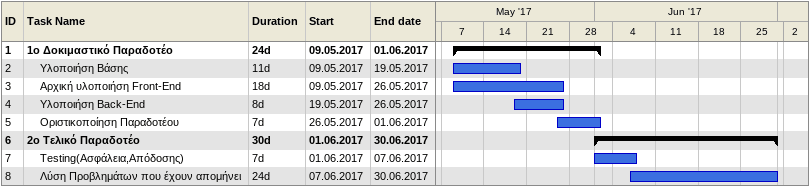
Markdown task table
| ID | Level | Task | Duration | Start | Finish |
|---|---|---|---|---|---|
| 1 | 1 | **1o Δοκιμαστικό Παραδοτέο** | 24d | 2017-05-09 | 2017-06-01 |
| 2 | 2 | Υλοποιήση Βάσης | 11d | 2017-05-09 | 2017-05-19 |
| 3 | 2 | Αρχική υλοποιήση Front-End | 18d | 2017-05-09 | 2017-05-26 |
| 4 | 2 | Υλοποιήση Back-End | 8d | 2017-05-19 | 2017-05-26 |
| 5 | 2 | Οριστικοποίηση Παραδοτέου | 7d | 2017-05-26 | 2017-06-01 |
| 6 | 1 | **2ο Τελικό Παραδοτέο** | 30d | 2017-06-01 | 2017-06-30 |
| 7 | 2 | Testing(Ασφάλεια,Απόδοσης) | 7d | 2017-06-01 | 2017-06-07 |
| 8 | 2 | Λύση Προβλημάτων που έχουν απομήνει | 24d | 2017-06-07 | 2017-06-30 |
